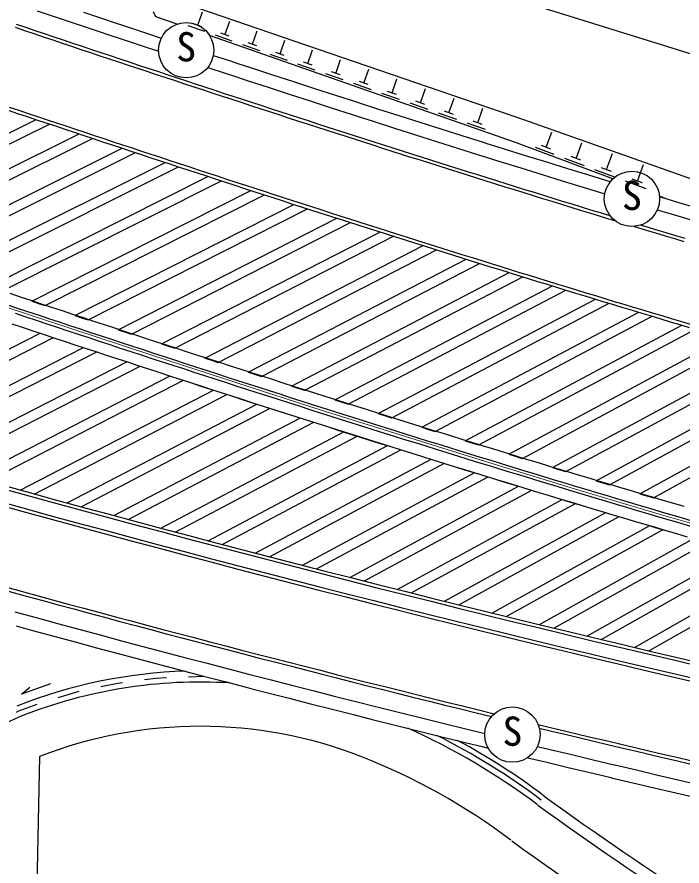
# Model space of a CAD drawing. Units: millimetres, scale not verified. Extents: x 40000 to 680000, y 20000 to 380000.
# Drawn here: x 192208 to 222282, y 238803 to 277179 of the extents above; entities that cross this region are included whole.
import ezdxf
from ezdxf.enums import TextEntityAlignment as Align

# ---------------------------------------------------------------- set-up
doc = ezdxf.new("R2010")
doc.units = ezdxf.units.MM
doc.header["$LTSCALE"] = 1000
doc.linetypes.add('CHAIN', pattern=[18.5, 12, -1.5, 3.5, -1.5])
for name, color, linetype, lineweight in [('M-BGD', 7, 'Continuous', 25), ('M-BMK', 2, 'CHAIN', 13), ('M-STR-STR1', 1, 'Continuous', 25), ('M-STR-STRC', 7, 'Continuous', 25), ('M-STR-STRD', 171, 'Continuous', 25)]:
    doc.layers.add(name, color=color, linetype=linetype, lineweight=lineweight)
doc.styles.add('ＭＳ ゴシック', font='')
doc.styles.get('ＭＳ ゴシック').set_extended_font_data('MS Gothic')

msp = doc.modelspace()

# ---------------------------------------------------------------- linework, layer by layer
at = {"layer": 'M-BGD'}
for p, q in [((206841, 280454), (238136, 270695)), ((193120, 277460), (194068, 277142)), ((194068, 277142), (195017, 276825)), ((200381, 276804), (200592, 277408)), ((195017, 276825), (195965, 276508)), ((200706, 276522), (199952, 276785)), ((200570, 276739), (200193, 276870)), ((201615, 276375), (201828, 276984)), ((195965, 276508), (196323, 276389)), ((196323, 276389), (196914, 276192)), ((214754, 271506), (200916, 276342)), ((201943, 276089), (201181, 276356)), ((201806, 276308), (201425, 276441)), ((202856, 275943), (203071, 276557)), ((196914, 276192), (197863, 275877)), ((203187, 275655), (202418, 275923)), ((203048, 275875), (202664, 276010)), ((204104, 275508), (204321, 276128)), ((197863, 275877), (198609, 275630)), ((204298, 275440), (203910, 275576)), ((205359, 275071), (205578, 275697)), ((204437, 275217), (203662, 275488)), ((206621, 274631), (206842, 275263)), ((200834, 274896), (201662, 274624)), ((205696, 274778), (204913, 275051)), ((205555, 275003), (205163, 275139)), ((207891, 274189), (208113, 274827)), ((201662, 274624), (201959, 274527)), ((201959, 274527), (202612, 274313)), ((206961, 274335), (206171, 274611)), ((206819, 274562), (206424, 274700)), ((209167, 273745), (209392, 274388)), ((202612, 274313), (203563, 274003)), ((208233, 273891), (207436, 274169)), ((208090, 274120), (207691, 274259)), ((203563, 274003), (204514, 273693)), ((204514, 273693), (205465, 273385)), ((209513, 273443), (208709, 273724)), ((209368, 273674), (208966, 273815)), ((210451, 273298), (210678, 273947)), ((205465, 273385), (206417, 273077)), ((210800, 272994), (209989, 273277)), ((210654, 273227), (210248, 273369)), ((211742, 272848), (211971, 273503)), ((206417, 273077), (207368, 272771)), ((211947, 272776), (211538, 272919)), ((213041, 272396), (213272, 273057)), ((183130, 267613), (193078, 272542)), ((207368, 272771), (207594, 272698)), ((207594, 272698), (208321, 272465)), ((212094, 272541), (211276, 272827)), ((183731, 267409), (193683, 272340)), ((208321, 272465), (209273, 272160)), ((209273, 272160), (210226, 271857)), ((213396, 272086), (212570, 272375)), ((213247, 272324), (212834, 272468)), ((185077, 266953), (195019, 271895)), ((210226, 271857), (211179, 271554)), ((216143, 271288), (216398, 271971)), ((185679, 266750), (195625, 271694)), ((211179, 271554), (212133, 271253)), ((219157, 269865), (214754, 271506)), ((216356, 271208), (215930, 271368)), ((217492, 270790), (217754, 271492)), ((187026, 266295), (196960, 271250)), ((187627, 266092), (197566, 271050)), ((212133, 271253), (213086, 270953)), ((213086, 270953), (213229, 270908)), ((216506, 270958), (215652, 271277)), ((218866, 270282), (219136, 271005)), ((188974, 265639), (198903, 270609)), ((213229, 270908), (214041, 270654)), ((214041, 270654), (214995, 270356)), ((217865, 270450), (216987, 270778)), ((217711, 270707), (217272, 270872)), ((189576, 265437), (199508, 270410)), ((214995, 270356), (215950, 270059)), ((219250, 269932), (218346, 270270)), ((219092, 270197), (218640, 270366)), ((220266, 269765), (220543, 270508)), ((190925, 264985), (200845, 269972)), ((215950, 270059), (216905, 269764)), ((220498, 269678), (220033, 269852)), ((191527, 264784), (201452, 269773)), ((216905, 269764), (217861, 269469)), ((217861, 269469), (218788, 269186)), ((219013, 269744), (219039, 269736)), ((220661, 269405), (219731, 269752)), ((192877, 264335), (202789, 269338)), ((193479, 264135), (203396, 269140)), ((221535, 268978), (221261, 269081)), ((194830, 263687), (204733, 268708)), ((195432, 263488), (205341, 268512)), ((221165, 268463), (221688, 268305)), ((221688, 268305), (222646, 268018)), ((196785, 263042), (206679, 268082)), ((197387, 262844), (207288, 267888)), ((198741, 262401), (208624, 267460)), ((199344, 262204), (209234, 267267)), ((200699, 261763), (210572, 266844)), ((201302, 261567), (211181, 266651)), ((202658, 261129), (212520, 266232)), ((203261, 260934), (213130, 266041)), ((204620, 260499), (214470, 265624)), ((205224, 260306), (215080, 265435)), ((206582, 259872), (216420, 265022)), ((207186, 259681), (217032, 264835)), ((208548, 259251), (218372, 264426)), ((209153, 259062), (218985, 264240)), ((210516, 258635), (220324, 263834)), ((211119, 258446), (220937, 263650)), ((191974, 263312), (192449, 263154)), ((183929, 258156), (193258, 262887)), ((192449, 263154), (192924, 262996)), ((192924, 262996), (193398, 262838)), ((212483, 258022), (222279, 263249)), ((213088, 257835), (222892, 263067)), ((184567, 257975), (193859, 262687)), ((193398, 262838), (193873, 262681)), ((193873, 262681), (194348, 262524)), ((194348, 262524), (194823, 262367)), ((214454, 257415), (224235, 262670)), ((186031, 257560), (195214, 262239)), ((194823, 262367), (195298, 262210)), ((195298, 262210), (195773, 262053)), ((215061, 257230), (224848, 262489)), ((186668, 257380), (195816, 262041)), ((195773, 262053), (196248, 261897)), ((196248, 261897), (196724, 261741)), ((196724, 261741), (197199, 261585)), ((216428, 256814), (226192, 262097)), ((217033, 256629), (226806, 261918)), ((188134, 256967), (197172, 261595)), ((188771, 256788), (197774, 261398)), ((197199, 261585), (197674, 261429)), ((197674, 261429), (198150, 261273)), ((218402, 256217), (228150, 261531)), ((219009, 256035), (228765, 261354)), ((198150, 261273), (198625, 261118)), ((198625, 261118), (199101, 260962)), ((199101, 260962), (199577, 260807)), ((220380, 255626), (230109, 260971)), ((190241, 256378), (199133, 260954)), ((190880, 256201), (199736, 260759)), ((199577, 260807), (200052, 260653)), ((200052, 260653), (200528, 260498)), ((220985, 255445), (230726, 260796)), ((192353, 255793), (201095, 260318)), ((200528, 260498), (201004, 260344)), ((201004, 260344), (201480, 260190)), ((201480, 260190), (201956, 260036)), ((192993, 255618), (201697, 260122)), ((201956, 260036), (202432, 259882)), ((202432, 259882), (202909, 259729)), ((194471, 255214), (203059, 259684)), ((195111, 255040), (203662, 259491)), ((202909, 259729), (203385, 259576)), ((203385, 259576), (203861, 259423)), ((203861, 259423), (204338, 259270)), ((196592, 254640), (205025, 259055)), ((204338, 259270), (204814, 259118)), ((204814, 259118), (205291, 258966)), ((197233, 254467), (205627, 258862)), ((205291, 258966), (205768, 258814)), ((205768, 258814), (206245, 258662)), ((206245, 258662), (206722, 258511)), ((198718, 254071), (206991, 258429)), ((206722, 258511), (207199, 258360)), ((207199, 258360), (207676, 258209)), ((199359, 253900), (207595, 258239)), ((207676, 258209), (208153, 258059)), ((208153, 258059), (208630, 257908)), ((208630, 257908), (209107, 257758)), ((200847, 253507), (208961, 257809)), ((201489, 253338), (209564, 257619)), ((209107, 257758), (209585, 257609)), ((209585, 257609), (210062, 257459)), ((202980, 252948), (210934, 257193)), ((210062, 257459), (210540, 257310)), ((210540, 257310), (211018, 257161)), ((211018, 257161), (211496, 257013)), ((203623, 252781), (211539, 257007)), ((211496, 257013), (211974, 256865)), ((211974, 256865), (212452, 256717)), ((205117, 252395), (212911, 256584)), ((205759, 252230), (213515, 256398)), ((212452, 256717), (212930, 256569)), ((212930, 256569), (213408, 256422)), ((213408, 256422), (213886, 256275)), ((207256, 251847), (214884, 255976)), ((213886, 256275), (214365, 256128)), ((214365, 256128), (214843, 255982)), ((214843, 255982), (215322, 255836)), ((207899, 251684), (215486, 255791)), ((215322, 255836), (215801, 255690)), ((215801, 255690), (216279, 255545)), ((209397, 251306), (216858, 255373)), ((216279, 255545), (216758, 255399)), ((216758, 255399), (217237, 255255)), ((217237, 255255), (217717, 255110)), ((210041, 251144), (217462, 255191)), ((217717, 255110), (218196, 254966)), ((218196, 254966), (218675, 254822)), ((218675, 254822), (219155, 254679)), ((211542, 250769), (218838, 254778)), ((212185, 250610), (219445, 254598)), ((219155, 254679), (219634, 254536)), ((219634, 254536), (220114, 254393)), ((213688, 250239), (220822, 254189)), ((220114, 254393), (220594, 254251)), ((220594, 254251), (221074, 254109)), ((221074, 254109), (221554, 253967)), ((214331, 250081), (221426, 254010)), ((221554, 253967), (222034, 253826)), ((222034, 253826), (222514, 253685)), ((215835, 249715), (222804, 253604)), ((216479, 249559), (223410, 253428)), ((217984, 249196), (224792, 253027)), ((218628, 249042), (225399, 252853)), ((220134, 248684), (226782, 252457)), ((220778, 248532), (227388, 252283)), ((192113, 250293), (192337, 250231)), ((192337, 250231), (193077, 250029)), ((193077, 250029), (194042, 249767)), ((194042, 249767), (195008, 249506)), ((195008, 249506), (195973, 249246)), ((195973, 249246), (196939, 248988)), ((196939, 248988), (197681, 248790)), ((197681, 248790), (197906, 248730)), ((197906, 248730), (198872, 248474)), ((198872, 248474), (199839, 248219)), ((199839, 248219), (200807, 247966)), ((200807, 247966), (201774, 247713)), ((201774, 247713), (202742, 247462)), ((197977, 247230), (198499, 247298)), ((198499, 247298), (198972, 247318)), ((199971, 247360), (200644, 247388)), ((202742, 247462), (203042, 247384)), ((203042, 247384), (203710, 247212)), ((203710, 247212), (204679, 246963)), ((193726, 247036), (192406, 246574)), ((192406, 246574), (192797, 246880)), ((196003, 246915), (196775, 247074)), ((196775, 247074), (196985, 247102)), ((204679, 246963), (205648, 246715)), ((194065, 246426), (195027, 246700)), ((205648, 246715), (206617, 246469)), ((206617, 246469), (207586, 246223)), ((192293, 245822), (193115, 246117)), ((207586, 246223), (208418, 246014)), ((208418, 246014), (208556, 245979)), ((192180, 245764), (192293, 245822)), ((208556, 245979), (209526, 245736)), ((209526, 245736), (210496, 245495)), ((210496, 245495), (211467, 245254)), ((211467, 245254), (212438, 245015)), ((212438, 245015), (213363, 244789)), ((215743, 244211), (216325, 244070)), ((193234, 243752), (193022, 234109)), ((216325, 244070), (217297, 243837)), ((217297, 243837), (218270, 243605)), ((218270, 243605), (219215, 243381)), ((219215, 243381), (219243, 243374)), ((219243, 243374), (220216, 243145)), ((220216, 243145), (221190, 242916)), ((221190, 242916), (222164, 242689)), ((222164, 242689), (223138, 242463))]:
    msp.add_line(p, q, dxfattribs=at)
for points in [[(235862, 264553), (231585, 266718), (215122, 272527), (199329, 277947)], [(199445, 276857), (198482, 277193), (198379, 277410)], [(192119, 276713), (192546, 276570), (192972, 276427), (193398, 276284), (193824, 276141), (194250, 275999), (194676, 275857), (195102, 275714), (195528, 275572), (195954, 275430), (196380, 275288), (196806, 275147), (197232, 275005), (197658, 274864), (198084, 274723), (198510, 274582), (198935, 274441), (199361, 274301), (199787, 274160), (200213, 274020), (200639, 273880), (201065, 273740), (201491, 273601), (201917, 273461), (202343, 273322), (202768, 273183), (203194, 273044), (203620, 272905), (204046, 272767), (204472, 272628), (204898, 272490), (205324, 272352), (205750, 272215), (206175, 272077), (206601, 271940), (207027, 271803), (207453, 271666), (207879, 271530), (208305, 271393), (208731, 271257), (209157, 271121), (209583, 270985), (210009, 270850), (210435, 270715), (210860, 270580), (211286, 270445), (211712, 270310), (212138, 270176), (212564, 270042), (212990, 269908), (213416, 269775), (213842, 269642), (214268, 269509), (214695, 269376), (215121, 269243), (215547, 269111), (215973, 268979), (216399, 268847), (216825, 268716), (217251, 268585), (217677, 268454), (218104, 268323), (218530, 268193), (218956, 268062), (219244, 267975)], [(192167, 276855), (192593, 276712), (193019, 276569), (193445, 276426), (193871, 276284), (194297, 276141), (194723, 275999), (195149, 275857), (195575, 275714), (196001, 275573), (196427, 275431), (196853, 275289), (197279, 275148), (197705, 275006), (198131, 274865), (198557, 274724), (198982, 274584), (199408, 274443), (199834, 274303), (200260, 274163), (200686, 274023), (201112, 273883), (201537, 273743), (201963, 273604), (202389, 273464), (202815, 273325), (203241, 273186), (203667, 273048), (204092, 272909), (204518, 272771), (204944, 272633), (205370, 272495), (205796, 272357), (206221, 272220), (206647, 272083), (207073, 271946), (207499, 271809), (207925, 271672), (208351, 271536), (208776, 271400), (209202, 271264), (209628, 271128), (210054, 270993), (210480, 270858), (210906, 270723), (211332, 270588), (211758, 270454), (212183, 270319), (212609, 270185), (213035, 270052), (213461, 269918), (213887, 269785), (214313, 269652), (214739, 269519), (215165, 269386), (215591, 269254), (216017, 269122), (216443, 268991), (216869, 268859), (217295, 268728), (217721, 268597), (218148, 268466), (218574, 268336), (219000, 268206), (219023, 268199)], [(191811, 272967), (192238, 272823), (192665, 272680), (193092, 272537), (193519, 272395), (193946, 272252), (194373, 272110), (194801, 271967), (195228, 271825), (195655, 271683), (196082, 271541), (196509, 271399), (196936, 271258), (197364, 271117), (197791, 270975), (198218, 270834), (198645, 270694), (199072, 270553), (199500, 270412), (199927, 270272), (200354, 270132), (200781, 269992), (201209, 269852), (201636, 269713), (202063, 269573), (202491, 269434), (202918, 269295), (203345, 269157), (203773, 269018), (204200, 268880), (204628, 268741), (205055, 268603), (205483, 268466), (205910, 268328), (206338, 268191), (206765, 268054), (207193, 267917), (207620, 267780), (208048, 267644), (208476, 267507), (208903, 267371), (209331, 267236), (209759, 267100), (210186, 266965), (210614, 266830), (211042, 266695), (211470, 266560), (211898, 266426), (212326, 266292), (212754, 266158), (213182, 266024), (213610, 265891), (214038, 265758), (214466, 265625), (214894, 265492), (215322, 265360), (215750, 265228), (216178, 265096), (216606, 264964), (217035, 264833), (217463, 264702), (217891, 264571), (218320, 264441), (218748, 264310), (219177, 264181), (219605, 264051), (220034, 263922), (220462, 263792), (220891, 263664), (221320, 263535), (221748, 263407), (222177, 263279), (222606, 263151)], [(191858, 273109), (192286, 272966), (192713, 272823), (193140, 272680), (193567, 272537), (193994, 272394), (194421, 272252), (194848, 272110), (195275, 271967), (195702, 271825), (196129, 271684), (196556, 271542), (196983, 271400), (197411, 271259), (197838, 271118), (198265, 270977), (198692, 270836), (199119, 270695), (199546, 270555), (199974, 270415), (200401, 270275), (200828, 270135), (201255, 269995), (201682, 269855), (202110, 269716), (202537, 269577), (202964, 269438), (203392, 269299), (203819, 269161), (204246, 269022), (204674, 268884), (205101, 268746), (205529, 268608), (205956, 268471), (206383, 268334), (206811, 268196), (207238, 268060), (207666, 267923), (208093, 267787), (208521, 267650), (208949, 267514), (209376, 267379), (209804, 267243), (210232, 267108), (210659, 266973), (211087, 266838), (211515, 266703), (211943, 266569), (212370, 266435), (212798, 266301), (213226, 266167), (213654, 266034), (214082, 265901), (214510, 265768), (214938, 265635), (215366, 265503), (215794, 265371), (216222, 265239), (216651, 265108), (217079, 264976), (217507, 264845), (217935, 264715), (218363, 264584), (218792, 264454), (219220, 264324), (219649, 264194), (220077, 264065), (220506, 263936), (220934, 263807), (221363, 263679), (221791, 263551), (222220, 263423), (222649, 263295)], [(220112, 267711), (220235, 267674), (220661, 267545), (221088, 267416), (221514, 267288), (221940, 267160), (222367, 267032)], [(220420, 267774), (220705, 267688), (221131, 267560), (221557, 267431), (221983, 267303), (222410, 267175)], [(192876, 264334), (193320, 264187), (193478, 264134)], [(194829, 263687), (195217, 263558), (195432, 263488)], [(196784, 263042), (197116, 262933), (197387, 262844)], [(198740, 262400), (199015, 262311), (199343, 262204)], [(200698, 261763), (200916, 261692), (201301, 261567)], [(202658, 261128), (202818, 261077), (203261, 260934)], [(204619, 260498), (204721, 260466), (205197, 260313), (205223, 260305)], [(206582, 259872), (206625, 259858), (207101, 259707), (207186, 259681)], [(208547, 259251), (209007, 259106), (209151, 259060)], [(210513, 258633), (210914, 258508), (211118, 258445)], [(212482, 258021), (212823, 257916), (213087, 257834)], [(214453, 257414), (214733, 257328), (215058, 257229)], [(216425, 256812), (216644, 256745), (217031, 256628)], [(218400, 256215), (218557, 256168), (219006, 256034)], [(220377, 255625), (220472, 255596), (220951, 255454), (220983, 255445)]]:
    msp.add_lwpolyline(points, dxfattribs=at)
for centre, radius, start, end in [((403951, 1024559), 797500, 254.27205, 260.07111), ((403951, 1024559), 797350, 254.27205, 260.07111), ((403951, 1024559), 798250, 254.27205, 260.07111), ((403951, 1024559), 798100, 254.27205, 260.07111), ((403951, 1024559), 801750, 254.59489, 256.27985), ((403951, 1024559), 801900, 254.62109, 256.27334), ((197409, 217198), 39000, 53.0322, 53.0373), ((200497, 225118), 22500, 91.6794, 111.6161), ((200497, 225118), 22000, 86.5013, 111.6161), ((194971, 239063), 7000, 111.6161, 184.7842), ((200497, 225118), 20000, 68.7001, 111.2933), ((200497, 225118), 20000, 68.7002, 111.2933), ((197409, 217198), 30500, 53.0322, 65.8571), ((197409, 217198), 30500, 53.0322, 65.8573), ((403951, 1024559), 801750, 256.4255, 257.89916), ((403951, 1024559), 801900, 256.43201, 257.8863), ((197409, 217198), 30770, 53.0322, 63.3848), ((197409, 217198), 31000, 53.0322, 61.6502), ((197409, 217198), 28500, 53.0322, 68.7001), ((197409, 217198), 28500, 53.0322, 68.7002), ((311980, 374333), 163473, 234.06835, 246.2458), ((311980, 374333), 163973, 234.06835, 246.32267), ((311980, 374333), 165973, 234.06835, 248.56683)]:
    msp.add_arc(centre, radius, start, end, dxfattribs=at)
at = {"layer": 'M-BMK'}
msp.add_lwpolyline([(164253, 273432), (168034, 272127), (171816, 270824), (175599, 269524), (179383, 268228), (183170, 266939), (186959, 265657), (190751, 264384), (194546, 263122), (198346, 261872), (202150, 260636), (205959, 259414), (209774, 258210), (213594, 257024), (217420, 255858), (221253, 254713), (225092, 253592), (228939, 252494), (232793, 251424), (236654, 250380), (240524, 249367), (240524, 249367)], dxfattribs=at)
at = {"layer": 'M-STR-STR1'}
for p, q in [((195213, 277392), (196161, 277076)), ((196161, 277076), (196513, 276958)), ((196513, 276958), (197110, 276760)), ((197110, 276760), (198059, 276444)), ((198059, 276444), (198733, 276221)), ((201086, 275445), (201858, 275192)), ((201858, 275192), (202146, 275097)), ((202146, 275097), (202808, 274880)), ((202808, 274880), (203759, 274570)), ((203759, 274570), (204710, 274261)), ((204710, 274261), (205661, 273952)), ((205661, 273952), (206612, 273644)), ((206612, 273644), (207564, 273338)), ((207564, 273338), (207778, 273269)), ((207778, 273269), (208516, 273032)), ((208516, 273032), (209469, 272728)), ((209469, 272728), (210422, 272424)), ((210422, 272424), (211375, 272122)), ((211375, 272122), (212328, 271820)), ((212328, 271820), (213282, 271520)), ((213282, 271520), (213409, 271481)), ((213409, 271481), (214236, 271221)), ((214236, 271221), (215191, 270923)), ((215191, 270923), (216146, 270627)), ((216146, 270627), (217101, 270331)), ((217101, 270331), (218057, 270037)), ((218057, 270037), (219013, 269744)), ((221262, 269061), (221884, 268873)), ((221884, 268873), (222842, 268585)), ((192179, 249652), (192915, 249452)), ((192915, 249452), (193880, 249190)), ((193880, 249190), (194845, 248929)), ((194845, 248929), (195811, 248669)), ((195811, 248669), (196777, 248410)), ((196777, 248410), (197527, 248210)), ((197527, 248210), (197743, 248153)), ((197743, 248153), (198710, 247897)), ((198710, 247897), (199677, 247642)), ((199677, 247642), (200644, 247388)), ((200644, 247388), (201611, 247136)), ((201611, 247136), (202579, 246884)), ((202579, 246884), (202892, 246803)), ((202892, 246803), (203548, 246634)), ((203548, 246634), (204516, 246385)), ((204516, 246385), (205485, 246137)), ((205485, 246137), (206454, 245891)), ((206454, 245891), (207424, 245646)), ((207424, 245646), (208272, 245432)), ((208272, 245432), (208393, 245402)), ((208393, 245402), (209363, 245159)), ((209363, 245159), (210334, 244917)), ((210334, 244917), (211304, 244676)), ((211304, 244676), (212275, 244437)), ((212275, 244437), (213247, 244199)), ((213247, 244199), (213520, 244132)), ((215302, 243700), (216162, 243492)), ((216162, 243492), (217135, 243259)), ((217135, 243259), (218107, 243027)), ((218107, 243027), (219077, 242797)), ((219077, 242797), (219080, 242796)), ((219080, 242796), (220054, 242567)), ((220054, 242567), (221027, 242338)), ((221027, 242338), (222001, 242111)), ((222001, 242111), (222975, 241885))]:
    msp.add_line(p, q, dxfattribs=at)
at = {"layer": 'M-STR-STRC'}
for centre in [(199858, 275677), (220017, 268958), (214612, 244742)]:
    msp.add_circle(centre, 1250, dxfattribs=at)
at = {"layer": 'M-STR-STRD'}
for p, q in [((191880, 264694), (192354, 264536)), ((192354, 264536), (192828, 264378)), ((192828, 264378), (193303, 264220)), ((193303, 264220), (193777, 264063)), ((193777, 264063), (194251, 263906)), ((194251, 263906), (194726, 263748)), ((194726, 263748), (195200, 263592)), ((195200, 263592), (195675, 263435)), ((195675, 263435), (196149, 263278)), ((196149, 263278), (196624, 263122)), ((196624, 263122), (197099, 262966)), ((197099, 262966), (197573, 262810)), ((197573, 262810), (198048, 262654)), ((198048, 262654), (198523, 262499)), ((198523, 262499), (198998, 262343)), ((198998, 262343), (199473, 262188)), ((199473, 262188), (199948, 262034)), ((199948, 262034), (200424, 261879)), ((200424, 261879), (200899, 261725)), ((200899, 261725), (201374, 261570)), ((201374, 261570), (201850, 261416)), ((201850, 261416), (202325, 261263)), ((202325, 261263), (202801, 261109)), ((202801, 261109), (203276, 260956)), ((203276, 260956), (203752, 260803)), ((203752, 260803), (204228, 260650)), ((204228, 260650), (204703, 260498)), ((204703, 260498), (205179, 260346)), ((205179, 260346), (205655, 260194)), ((205655, 260194), (206131, 260042)), ((206131, 260042), (206608, 259891)), ((206608, 259891), (207084, 259740)), ((207084, 259740), (207560, 259589)), ((207560, 259589), (208037, 259438)), ((208037, 259438), (208513, 259288)), ((208513, 259288), (208990, 259138)), ((208990, 259138), (209466, 258988)), ((209466, 258988), (209943, 258838)), ((209943, 258838), (210420, 258689)), ((210420, 258689), (210897, 258540)), ((210897, 258540), (211374, 258391)), ((211374, 258391), (211851, 258243)), ((211851, 258243), (212328, 258095)), ((212328, 258095), (212805, 257947)), ((212805, 257947), (213283, 257800)), ((213283, 257800), (213760, 257653)), ((213760, 257653), (214238, 257506)), ((214238, 257506), (214715, 257360)), ((214715, 257360), (215193, 257213)), ((215193, 257213), (215671, 257067)), ((215671, 257067), (216149, 256922)), ((216149, 256922), (216627, 256777)), ((216627, 256777), (217105, 256632)), ((217105, 256632), (217583, 256487)), ((217583, 256487), (218061, 256343)), ((218061, 256343), (218540, 256199)), ((218540, 256199), (219018, 256056)), ((219018, 256056), (219497, 255913)), ((219497, 255913), (219975, 255770)), ((219975, 255770), (220454, 255627)), ((220454, 255627), (220933, 255485)), ((220933, 255485), (221412, 255343)), ((221412, 255343), (221891, 255202)), ((221891, 255202), (222370, 255061))]:
    msp.add_line(p, q, dxfattribs=at)
at = {"layer": 'M-STR-STRD', "color": 5}
for points in [[(191737, 264182), (192212, 264024), (192686, 263866), (193160, 263709), (193635, 263551), (194109, 263394), (194584, 263237), (195059, 263080), (195534, 262923), (196008, 262767), (196483, 262610), (196958, 262454), (197433, 262298), (197908, 262143), (198383, 261987), (198859, 261832), (199334, 261677), (199809, 261522), (200285, 261367), (200760, 261213), (201236, 261059), (201711, 260905), (202187, 260751), (202663, 260598), (203139, 260445), (203615, 260292), (204091, 260139), (204567, 259986), (205043, 259834), (205519, 259682), (205996, 259531), (206472, 259379), (206949, 259228), (207425, 259077), (207902, 258926), (208379, 258776), (208856, 258626), (209333, 258476), (209810, 258327), (210287, 258177), (210764, 258028), (211241, 257880), (211719, 257731), (212196, 257583), (212674, 257436), (213152, 257288), (213629, 257141), (214107, 256994), (214585, 256848), (215063, 256702), (215541, 256556), (216020, 256410), (216498, 256265), (216976, 256120), (217455, 255975), (217934, 255831), (218412, 255687), (218891, 255544), (219370, 255400), (219849, 255258), (220328, 255115), (220808, 254973), (221287, 254831), (221767, 254690), (222246, 254549), (222726, 254408)], [(192133, 263787), (192607, 263629), (193082, 263471), (193556, 263314), (194031, 263157), (194506, 262999), (194980, 262843), (195455, 262686), (195930, 262529), (196405, 262373), (196880, 262217), (197355, 262061), (197830, 261905), (198306, 261750), (198781, 261594), (199256, 261439), (199732, 261284), (200207, 261130), (200683, 260975), (201159, 260821), (201635, 260667), (202110, 260513), (202586, 260360), (203062, 260207), (203538, 260054), (204015, 259901), (204491, 259748), (204967, 259596), (205444, 259444), (205920, 259292), (206397, 259141), (206873, 258990), (207350, 258839), (207827, 258688), (208304, 258538), (208781, 258387), (209258, 258238), (209735, 258088), (210212, 257939), (210690, 257790), (211167, 257641), (211645, 257493), (212122, 257345), (212600, 257197), (213078, 257049), (213556, 256902), (214034, 256755), (214512, 256609), (214990, 256462), (215469, 256316), (215947, 256171), (216425, 256026), (216904, 255881), (217383, 255736), (217862, 255592), (218341, 255448), (218820, 255304), (219299, 255161), (219778, 255018), (220257, 254875), (220737, 254733), (221216, 254591), (221696, 254450), (222176, 254309), (222656, 254168)], [(191975, 263313), (192449, 263155), (192924, 262997), (193399, 262839), (193874, 262682), (194349, 262525), (194824, 262368), (195299, 262211), (195774, 262054), (196249, 261898), (196724, 261742), (197199, 261586), (197675, 261430), (198150, 261274), (198626, 261119), (199101, 260964), (199577, 260809), (200053, 260654), (200529, 260500), (201005, 260345), (201481, 260191), (201957, 260038), (202433, 259884), (202909, 259731), (203386, 259578), (203862, 259425), (204338, 259272), (204815, 259120), (205292, 258968), (205768, 258816), (206245, 258664), (206722, 258513), (207199, 258362), (207676, 258211), (208154, 258061), (208631, 257910), (209108, 257761), (209586, 257611), (210063, 257462), (210541, 257312), (211019, 257164), (211496, 257015), (211974, 256867), (212452, 256719), (212931, 256572), (213409, 256424), (213887, 256277), (214366, 256131), (214844, 255984), (215323, 255838), (215802, 255693), (216280, 255547), (216759, 255402), (217238, 255257), (217718, 255113), (218197, 254969), (218676, 254825), (219156, 254682), (219635, 254539), (220115, 254396), (220595, 254254), (221075, 254112), (221555, 253970), (222035, 253829), (222515, 253688)]]:
    msp.add_lwpolyline(points, dxfattribs=at)

# ---------------------------------------------------------------- texts
at = {"layer": 'M-STR-STRC', "style": 'ＭＳ ゴシック'}
for p in [(199858, 274777), (220017, 268058), (214612, 243842)]:
    msp.add_text('S', height=1320, dxfattribs=at).set_placement(p, align=Align.BOTTOM_CENTER)

doc.saveas('drawing.dxf')
